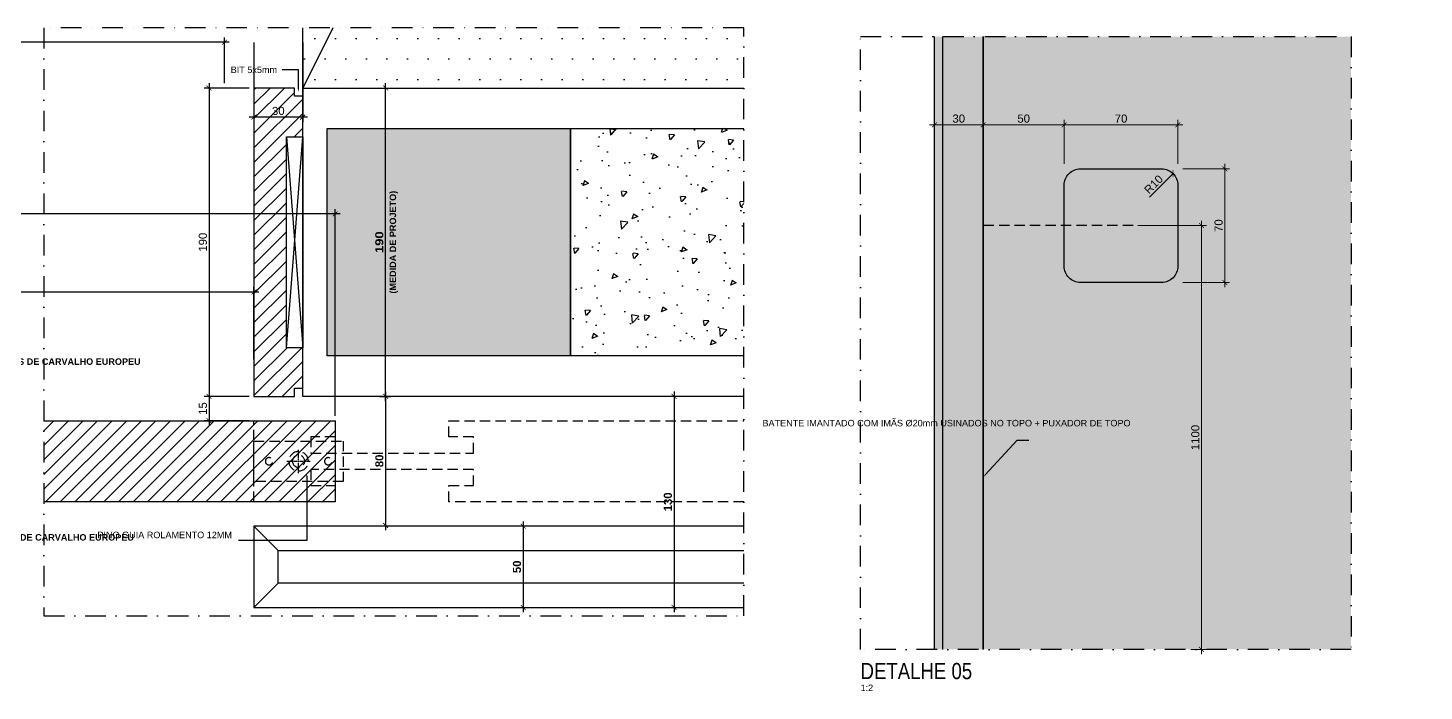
# Model space of a CAD drawing. Header units: millimetres. Extents: x -63251 to 507826, y 5339 to 217512.
# Drawn here: x 203949 to 204809, y 90972 to 91381 of the extents above; entities that cross this region are included whole.
import ezdxf
from ezdxf import colors
from ezdxf.entities.mleader import LeaderData, LeaderLine
from ezdxf.math import Vec2, Vec3

# ---------------------------------------------------------------- set-up
doc = ezdxf.new("R2010")
doc.units = ezdxf.units.MM
doc.header["$PDMODE"] = 3
for name, pattern in [('CENTER2', [1.125, 0.75, -0.125, 0.125, -0.125]), ('TRAÇO 1-1', [9.525, 6.35, -3.175]), ('TRAÇO E PONTO 1-1', [25.4, 12.7, -6.35, 0, -6.35])]:
    doc.linetypes.add(name, pattern=pattern)
for name, color, linetype in [('A-ANNO-DIMS', 7, 'Continuous'), ('AC-EQUIPAMENTO', 7, 'Continuous'), ('BASE_2o PAVIMENTO_R10$0$ARQ-ALVENARIA', 4, 'Continuous'), ('COTAS', 9, 'Continuous'), ('FERRAGEM', 3, 'Continuous'), ('HACHURA', 21, 'Continuous'), ('MARCENARIA', 4, 'Continuous'), ('MARCENARIA . M', 4, 'Continuous'), ('PAREDE', 94, 'Continuous'), ('PROJEÇÃO', 8, 'Continuous'), ('TEXTO', 105, 'Continuous'), ('TEXTO TRAÇO PONTO', 105, 'TRAÇO E PONTO 1-1')]:
    doc.layers.add(name, color=color, linetype=linetype)
doc.layers.add('ARQ-COTA', color=12, linetype='Continuous', lineweight=9)
doc.styles.add('1-1', font='arial.ttf', dxfattribs={"height": 0.2})
doc.styles.add('MEDIDA OFICIAL', font='ariblk.ttf')
doc.styles.add('PADRÃO', font='arial.ttf')
doc.styles.add('PADRÃO NEGRITO', font='arialbd.ttf')
doc.styles.add('TITULO', font='swissck.ttf')
doc.dimstyles.new('1-2', dxfattribs={"dimscale": 2, "dimtxt": 2.5, "dimasz": 1.5, "dimexe": 1.5, "dimexo": 1.5, "dimtad": 1, "dimtxsty": 'PADRÃO', "dimblk": 'ARCHTICK', "dimcen": 2.5, "dimdle": 1.5, "dimclrd": 9, "dimclre": 9, "dimclrt": 6, "dimadec": 0, "dimazin": 0, "dimtfac": 1, "dimtmove": 0, "dimatfit": 3, "dimfxl": 1.25, "dimlwd": -1, "dimlwe": -1, "dimarcsym": 0})
doc.dimstyles.new('1-2 AZUL', dxfattribs={"dimscale": 2, "dimtxt": 2.5, "dimasz": 1.5, "dimexe": 1.5, "dimexo": 1.5, "dimtad": 1, "dimtxsty": 'PADRÃO NEGRITO', "dimblk": 'ARCHTICK', "dimcen": 2.5, "dimdle": 1.5, "dimclrd": 9, "dimclre": 9, "dimclrt": 170, "dimadec": 0, "dimazin": 0, "dimtfac": 1, "dimtmove": 0, "dimatfit": 3, "dimfxl": 1.25, "dimlwd": -1, "dimlwe": -1, "dimarcsym": 0})
doc.dimstyles.new('1-2 VERDE', dxfattribs={"dimscale": 2, "dimtxt": 2.5, "dimasz": 1.5, "dimexe": 1.5, "dimexo": 1.5, "dimtad": 1, "dimtxsty": 'PADRÃO NEGRITO', "dimblk": 'ARCHTICK', "dimcen": 2.5, "dimdle": 1.5, "dimclrd": 9, "dimclre": 9, "dimclrt": 102, "dimadec": 0, "dimazin": 0, "dimtfac": 1, "dimtmove": 0, "dimatfit": 3, "dimfxl": 1.25, "dimlwd": -1, "dimlwe": -1, "dimarcsym": 0})
doc.dimstyles.new('Med. Ofic.1-2', dxfattribs={"dimscale": 2, "dimtxt": 2.5, "dimasz": 1.5, "dimexe": 1.5, "dimexo": 1.5, "dimtad": 1, "dimtxsty": 'MEDIDA OFICIAL', "dimblk": 'ARCHTICK', "dimcen": 2.5, "dimdle": 1.5, "dimclrd": 9, "dimclre": 9, "dimclrt": 10, "dimadec": 0, "dimazin": 0, "dimtfac": 1, "dimtmove": 0, "dimatfit": 3, "dimfxl": 1.25, "dimlwd": -1, "dimlwe": -1, "dimarcsym": 0})
pattern_1 = [(225, (1e-10, -456.0585), (4.49012806, -4.49012806), [])]

# ---------------------------------------------------------------- blocks, each defined once
blk = doc.blocks.new('_ArchTick')
at = {"color": 0, "linetype": 'ByBlock', "const_width": 0.15}
blk.add_lwpolyline([(-0.5, -0.5), (0.5, 0.5)], dxfattribs=at)
blk = doc.blocks.new('*D2279')
at = {"layer": 'ARQ-COTA', "color": 9, "transparency": 16777216}
for p, q in [((204660.37, 91321.22), (204584.37, 91321.22)), ((204587.37, 91297.1), (204587.37, 91324.22)), ((204657.37, 91297.1), (204657.37, 91324.22))]:
    blk.add_line(p, q, dxfattribs=at)
at = {"layer": 'Defpoints', "color": 0, "transparency": 16777216}
for p in [(204587.37, 91321.22), (204587.37, 91294.1), (204657.37, 91294.1)]:
    blk.add_point(p, dxfattribs=at)
at = {"layer": 'ARQ-COTA', "color": 9, "transparency": 16777216, "xscale": 3, "yscale": 3, "zscale": 3, "rotation": 180}
blk.add_blockref('_ArchTick', (204587.37, 91321.22), dxfattribs=at)
at = {"layer": 'ARQ-COTA', "color": 9, "transparency": 16777216, "xscale": 3, "yscale": 3, "zscale": 3}
blk.add_blockref('_ArchTick', (204657.37, 91321.22), dxfattribs=at)
at = {"layer": 'ARQ-COTA', "color": 6, "transparency": 16777216, "insert": (204622.37, 91325.03), "char_height": 5, "attachment_point": 5, "style": 'PADRÃO'}
blk.add_mtext('70', dxfattribs=at)
blk = doc.blocks.new('*D2280')
at = {"layer": 'ARQ-COTA', "color": 9, "transparency": 16777216}
for p, q in [((204686.27, 91297.1), (204686.27, 91221.1)), ((204660.37, 91294.1), (204689.27, 91294.1)), ((204660.37, 91224.1), (204689.27, 91224.1))]:
    blk.add_line(p, q, dxfattribs=at)
at = {"layer": 'Defpoints', "color": 0, "transparency": 16777216}
for p in [(204657.37, 91294.1), (204657.37, 91224.1), (204686.27, 91224.1)]:
    blk.add_point(p, dxfattribs=at)
at = {"layer": 'ARQ-COTA', "color": 9, "transparency": 16777216, "xscale": 3, "yscale": 3, "zscale": 3}
for p, rotation in [((204686.27, 91294.1), 90), ((204686.27, 91224.1), 270)]:
    blk.add_blockref('_ArchTick', p, dxfattribs=dict(at, rotation=rotation))
at = {"layer": 'ARQ-COTA', "color": 6, "transparency": 16777216, "insert": (204682.47, 91259.1), "char_height": 5, "attachment_point": 5, "rotation": 90, "style": 'PADRÃO'}
blk.add_mtext('70', dxfattribs=at)
blk = doc.blocks.new('*D2281')
at = {"layer": 'ARQ-COTA', "color": 9, "transparency": 16777216}
for p, q in [((204590.37, 91321.22), (204534.37, 91321.22)), ((204537.37, 91295.12), (204537.37, 91324.22)), ((204587.37, 91297.1), (204587.37, 91324.22))]:
    blk.add_line(p, q, dxfattribs=at)
at = {"layer": 'Defpoints', "color": 0, "transparency": 16777216}
for p in [(204537.37, 91321.22), (204537.37, 91292.12), (204587.37, 91294.1)]:
    blk.add_point(p, dxfattribs=at)
at = {"layer": 'ARQ-COTA', "color": 9, "transparency": 16777216, "xscale": 3, "yscale": 3, "zscale": 3, "rotation": 180}
blk.add_blockref('_ArchTick', (204537.37, 91321.22), dxfattribs=at)
at = {"layer": 'ARQ-COTA', "color": 9, "transparency": 16777216, "xscale": 3, "yscale": 3, "zscale": 3}
blk.add_blockref('_ArchTick', (204587.37, 91321.22), dxfattribs=at)
at = {"layer": 'ARQ-COTA', "color": 6, "transparency": 16777216, "insert": (204562.37, 91325.03), "char_height": 5, "attachment_point": 5, "style": 'PADRÃO'}
blk.add_mtext('50', dxfattribs=at)
blk = doc.blocks.new('*D2282')
at = {"layer": 'ARQ-COTA', "color": 9, "transparency": 16777216}
for p, q in [((204540.37, 91321.22), (204504.37, 91321.22)), ((204507.37, 91300.8), (204507.37, 91324.22)), ((204537.37, 91295.12), (204537.37, 91324.22))]:
    blk.add_line(p, q, dxfattribs=at)
at = {"layer": 'Defpoints', "color": 0, "transparency": 16777216}
for p in [(204507.37, 91321.22), (204507.37, 91297.8), (204537.37, 91292.12)]:
    blk.add_point(p, dxfattribs=at)
at = {"layer": 'ARQ-COTA', "color": 9, "transparency": 16777216, "xscale": 3, "yscale": 3, "zscale": 3, "rotation": 180}
blk.add_blockref('_ArchTick', (204507.37, 91321.22), dxfattribs=at)
at = {"layer": 'ARQ-COTA', "color": 9, "transparency": 16777216, "xscale": 3, "yscale": 3, "zscale": 3}
blk.add_blockref('_ArchTick', (204537.37, 91321.22), dxfattribs=at)
at = {"layer": 'ARQ-COTA', "color": 6, "transparency": 16777216, "insert": (204522.37, 91325.03), "char_height": 5, "attachment_point": 5, "style": 'PADRÃO'}
blk.add_mtext('30', dxfattribs=at)
blk = doc.blocks.new('*D2283')
at = {"layer": 'ARQ-COTA', "color": 9, "transparency": 16777216}
for p, q in [((204671.92, 91262.1), (204671.92, 90995.02)), ((204632.76, 91259.1), (204674.92, 91259.1)), ((204665.3, 90998.02), (204674.92, 90998.02))]:
    blk.add_line(p, q, dxfattribs=at)
at = {"layer": 'Defpoints', "color": 0, "transparency": 16777216}
for p in [(204629.76, 91259.1), (204662.3, 90998.02), (204671.92, 90998.02)]:
    blk.add_point(p, dxfattribs=at)
at = {"layer": 'ARQ-COTA', "color": 9, "transparency": 16777216, "xscale": 3, "yscale": 3, "zscale": 3}
for p, rotation in [((204671.92, 91259.1), 90), ((204671.92, 90998.02), 270)]:
    blk.add_blockref('_ArchTick', p, dxfattribs=dict(at, rotation=rotation))
at = {"layer": 'ARQ-COTA', "color": 6, "transparency": 16777216, "insert": (204668.12, 91128.56), "char_height": 5, "attachment_point": 5, "rotation": 90, "style": 'PADRÃO'}
blk.add_mtext('1100', dxfattribs=at)
blk = doc.blocks.new('*D2297')
at = {"layer": 'ARQ-COTA', "color": 9, "transparency": 16777216}
blk.add_line((204639.99, 91276.72), (204654.44, 91291.17), dxfattribs=at)
at = {"layer": 'Defpoints', "color": 0, "transparency": 16777216}
for p in [(204654.44, 91291.17), (204647.37, 91284.1)]:
    blk.add_point(p, dxfattribs=at)
at = {"layer": 'ARQ-COTA', "color": 9, "transparency": 16777216, "xscale": 3, "yscale": 3, "zscale": 3, "rotation": 44.99999999899777}
blk.add_blockref('_ArchTick', (204654.44, 91291.17), dxfattribs=at)
at = {"layer": 'ARQ-COTA', "color": 6, "transparency": 16777216, "insert": (204642.41, 91284.51), "char_height": 5, "attachment_point": 5, "rotation": 45, "style": 'PADRÃO'}
blk.add_mtext('R10', dxfattribs=at)
blk = doc.blocks.new('PINO GUIA PISO')
at = {"layer": 'FERRAGEM', "color": 102, "linetype": 'TRAÇO 1-1', "ltscale": 0.1}
blk.add_lwpolyline([(12156.621, 2059.205), (12162.121, 2059.205), (12162.121, 2061.705), (12156.621, 2061.705)], close=True, dxfattribs=at)
for centre, radius in [((12159.371, 2060.455), 0.6), ((12157.546, 2060.455), 0.225), ((12159.371, 2060.455), 0.375), ((12161.196, 2060.455), 0.225)]:
    blk.add_circle(centre, radius, dxfattribs=at)
blk = doc.blocks.new('*U2307')
at = {"layer": 'PAREDE', "color": 0, "linetype": 'CENTER2', "transparency": 16777216}
for p, q in [((-7.25, 0), (-0.75, 0)), ((0, 0.75), (0, 7.25)), ((0.75, 0), (7.25, 0)), ((0, -7.25), (0, -0.75))]:
    blk.add_line(p, q, dxfattribs=at)
at = {"layer": 'PAREDE', "color": 0, "linetype": 'Continuous', "transparency": 16777216}
for p, q in [((-0.38, 0), (0.38, 0)), ((0, -0.38), (0, 0.38))]:
    blk.add_line(p, q, dxfattribs=at)
blk = doc.blocks.new('*D2308')
at = {"layer": 'COTAS', "color": 9, "transparency": 16777216}
for p, q in [((203630.36, 91346.9), (203630.36, 91375.1)), ((204069.99, 91346.9), (204069.99, 91375.1))]:
    blk.add_line(p, q, dxfattribs=at)
at = {"layer": 'COTAS', "color": 9, "linetype": 'Continuous', "transparency": 16777216}
blk.add_line((204072.99, 91372.1), (203627.36, 91372.1), dxfattribs=at)
at = {"layer": 'Defpoints', "color": 0, "transparency": 16777216}
for p in [(203630.36, 91372.1), (203630.36, 91343.9), (204069.99, 91343.9)]:
    blk.add_point(p, dxfattribs=at)
at = {"layer": 'COTAS', "color": 9, "transparency": 16777216, "xscale": 3, "yscale": 3, "zscale": 3, "rotation": 180}
blk.add_blockref('_ArchTick', (203630.36, 91372.1), dxfattribs=at)
at = {"layer": 'COTAS', "color": 9, "transparency": 16777216, "xscale": 3, "yscale": 3, "zscale": 3}
blk.add_blockref('_ArchTick', (204069.99, 91372.1), dxfattribs=at)
at = {"layer": 'COTAS', "color": 10, "transparency": 16777216, "insert": (203850.17, 91375.93), "char_height": 5, "attachment_point": 5, "style": 'MEDIDA OFICIAL'}
blk.add_mtext('930', dxfattribs=at)
blk = doc.blocks.new('*D2309')
at = {"layer": 'COTAS', "color": 9, "linetype": 'Continuous', "transparency": 16777216}
blk.add_line((204169.25, 91150.9), (204169.25, 91346.9), dxfattribs=at)
at = {"layer": 'COTAS', "color": 9, "transparency": 16777216}
for p, q in [((204165.62, 91343.9), (204172.25, 91343.9)), ((204165.62, 91153.9), (204172.25, 91153.9))]:
    blk.add_line(p, q, dxfattribs=at)
at = {"layer": 'Defpoints', "color": 0, "transparency": 16777216}
for p in [(204162.62, 91343.9), (204169.25, 91343.9), (204162.62, 91153.9)]:
    blk.add_point(p, dxfattribs=at)
at = {"layer": 'COTAS', "color": 9, "transparency": 16777216, "xscale": 3, "yscale": 3, "zscale": 3}
for p, rotation in [((204169.25, 91343.9), 90), ((204169.25, 91153.9), 270)]:
    blk.add_blockref('_ArchTick', p, dxfattribs=dict(at, rotation=rotation))
at = {"layer": 'COTAS', "color": 10, "transparency": 16777216, "insert": (204165.42, 91248.9), "char_height": 5, "attachment_point": 5, "rotation": 90, "style": 'MEDIDA OFICIAL'}
blk.add_mtext('190', dxfattribs=at)
blk = doc.blocks.new('*D2312')
at = {"layer": 'COTAS', "color": 9, "transparency": 16777216}
blk.add_line((204169.25, 91156.9), (204169.25, 91071.4), dxfattribs=at)
at = {"layer": 'Defpoints', "color": 0, "transparency": 16777216}
for p in [(204169.25, 91153.9), (204169.25, 91074.4), (204169.25, 91074.4)]:
    blk.add_point(p, dxfattribs=at)
at = {"layer": 'COTAS', "color": 9, "transparency": 16777216, "xscale": 3, "yscale": 3, "zscale": 3}
for p, rotation in [((204169.25, 91153.9), 90), ((204169.25, 91074.4), 270)]:
    blk.add_blockref('_ArchTick', p, dxfattribs=dict(at, rotation=rotation))
at = {"layer": 'COTAS', "color": 170, "transparency": 16777216, "insert": (204165.45, 91114.15), "char_height": 5, "attachment_point": 5, "rotation": 90, "style": 'PADRÃO NEGRITO'}
blk.add_mtext('80', dxfattribs=at)
blk = doc.blocks.new('*D2313')
at = {"layer": 'COTAS', "color": 9, "transparency": 16777216}
blk.add_line((204254.03, 91076.9), (204254.03, 91020.9), dxfattribs=at)
at = {"layer": 'Defpoints', "color": 0, "transparency": 16777216}
for p in [(204254.03, 91073.9), (204254.03, 91023.9), (204254.03, 91023.9)]:
    blk.add_point(p, dxfattribs=at)
at = {"layer": 'COTAS', "color": 9, "transparency": 16777216, "xscale": 3, "yscale": 3, "zscale": 3}
for p, rotation in [((204254.03, 91073.9), 90), ((204254.03, 91023.9), 270)]:
    blk.add_blockref('_ArchTick', p, dxfattribs=dict(at, rotation=rotation))
at = {"layer": 'COTAS', "color": 170, "transparency": 16777216, "insert": (204250.23, 91048.9), "char_height": 5, "attachment_point": 5, "rotation": 90, "style": 'PADRÃO NEGRITO'}
blk.add_mtext('50', dxfattribs=at)
blk = doc.blocks.new('*D2314')
at = {"layer": 'COTAS', "color": 9, "transparency": 16777216}
blk.add_line((204347, 91156.9), (204347, 91020.9), dxfattribs=at)
at = {"layer": 'Defpoints', "color": 0, "transparency": 16777216}
for p in [(204347, 91153.9), (204347, 91023.9), (204347, 91023.9)]:
    blk.add_point(p, dxfattribs=at)
at = {"layer": 'COTAS', "color": 9, "transparency": 16777216, "xscale": 3, "yscale": 3, "zscale": 3}
for p, rotation in [((204347, 91153.9), 90), ((204347, 91023.9), 270)]:
    blk.add_blockref('_ArchTick', p, dxfattribs=dict(at, rotation=rotation))
at = {"layer": 'COTAS', "color": 170, "transparency": 16777216, "insert": (204343.2, 91088.9), "char_height": 5, "attachment_point": 5, "rotation": 90, "style": 'PADRÃO NEGRITO'}
blk.add_mtext('130', dxfattribs=at)
blk = doc.blocks.new('*D2323')
at = {"layer": 'A-ANNO-DIMS', "color": 9, "transparency": 16777216}
for p, q in [((204088.18, 91371.9), (204088.18, 91322.94)), ((204118.18, 91371.9), (204118.18, 91322.94)), ((204121.18, 91325.94), (204085.18, 91325.94))]:
    blk.add_line(p, q, dxfattribs=at)
at = {"layer": 'Defpoints', "color": 0, "transparency": 16777216}
for p in [(204088.18, 91374.9), (204118.18, 91374.9), (204088.18, 91325.94)]:
    blk.add_point(p, dxfattribs=at)
at = {"layer": 'A-ANNO-DIMS', "color": 9, "transparency": 16777216, "xscale": 3, "yscale": 3, "zscale": 3, "rotation": 180}
blk.add_blockref('_ArchTick', (204088.18, 91325.94), dxfattribs=at)
at = {"layer": 'A-ANNO-DIMS', "color": 9, "transparency": 16777216, "xscale": 3, "yscale": 3, "zscale": 3}
blk.add_blockref('_ArchTick', (204118.18, 91325.94), dxfattribs=at)
at = {"layer": 'A-ANNO-DIMS', "color": 6, "transparency": 16777216, "insert": (204103.18, 91329.74), "char_height": 5, "attachment_point": 5, "style": 'PADRÃO'}
blk.add_mtext('30', dxfattribs=at)
blk = doc.blocks.new('*D2324')
at = {"layer": 'A-ANNO-DIMS', "color": 9, "transparency": 16777216}
for p, q in [((204060.51, 91346.9), (204060.51, 91150.9)), ((204085.18, 91343.9), (204057.51, 91343.9)), ((204085.18, 91153.9), (204057.51, 91153.9))]:
    blk.add_line(p, q, dxfattribs=at)
at = {"layer": 'Defpoints', "color": 0, "transparency": 16777216}
for p in [(204088.18, 91343.9), (204060.51, 91153.9), (204088.18, 91153.9)]:
    blk.add_point(p, dxfattribs=at)
at = {"layer": 'A-ANNO-DIMS', "color": 9, "transparency": 16777216, "xscale": 3, "yscale": 3, "zscale": 3}
for p, rotation in [((204060.51, 91343.9), 90), ((204060.51, 91153.9), 270)]:
    blk.add_blockref('_ArchTick', p, dxfattribs=dict(at, rotation=rotation))
at = {"layer": 'A-ANNO-DIMS', "color": 6, "transparency": 16777216, "insert": (204056.7, 91248.9), "char_height": 5, "attachment_point": 5, "rotation": 90, "style": 'PADRÃO'}
blk.add_mtext('190', dxfattribs=at)
blk = doc.blocks.new('*D2325')
at = {"layer": 'A-ANNO-DIMS', "color": 9, "transparency": 16777216}
for p, q in [((204085.18, 91153.9), (204057.51, 91153.9)), ((204060.51, 91156.9), (204060.51, 91135.9)), ((204085.18, 91138.9), (204057.51, 91138.9))]:
    blk.add_line(p, q, dxfattribs=at)
at = {"layer": 'Defpoints', "color": 0, "transparency": 16777216}
for p in [(204088.18, 91153.9), (204060.51, 91138.9), (204088.18, 91138.9)]:
    blk.add_point(p, dxfattribs=at)
at = {"layer": 'A-ANNO-DIMS', "color": 9, "transparency": 16777216, "xscale": 3, "yscale": 3, "zscale": 3}
for p, rotation in [((204060.51, 91153.9), 90), ((204060.51, 91138.9), 270)]:
    blk.add_blockref('_ArchTick', p, dxfattribs=dict(at, rotation=rotation))
at = {"layer": 'A-ANNO-DIMS', "color": 6, "transparency": 16777216, "insert": (204056.7, 91146.4), "char_height": 5, "attachment_point": 5, "rotation": 90, "style": 'PADRÃO'}
blk.add_mtext('15', dxfattribs=at)
blk = doc.blocks.new('*D2327')
at = {"layer": 'COTAS', "color": 9, "transparency": 16777216}
for p, q in [((203657.36, 91218.22), (204091.18, 91218.22)), ((203660.36, 91200.28), (203660.36, 91221.22)), ((204088.18, 91176.91), (204088.18, 91221.22))]:
    blk.add_line(p, q, dxfattribs=at)
at = {"layer": 'Defpoints', "color": 0, "transparency": 16777216}
for p in [(204088.18, 91218.22), (203660.36, 91197.28), (204088.18, 91173.91)]:
    blk.add_point(p, dxfattribs=at)
at = {"layer": 'COTAS', "color": 9, "transparency": 16777216, "xscale": 3, "yscale": 3, "zscale": 3, "rotation": 180}
blk.add_blockref('_ArchTick', (203660.36, 91218.22), dxfattribs=at)
at = {"layer": 'COTAS', "color": 9, "transparency": 16777216, "xscale": 3, "yscale": 3, "zscale": 3}
blk.add_blockref('_ArchTick', (204088.18, 91218.22), dxfattribs=at)
at = {"layer": 'COTAS', "color": 102, "transparency": 16777216, "insert": (203874.27, 91222.03), "char_height": 5, "attachment_point": 5, "style": 'PADRÃO NEGRITO'}
blk.add_mtext('840', dxfattribs=at)
blk = doc.blocks.new('*D2328')
at = {"layer": 'COTAS', "color": 9, "transparency": 16777216}
for p, q in [((203650.36, 91141.9), (203650.36, 91269.32)), ((204138.18, 91141.9), (204138.18, 91269.32)), ((204141.18, 91266.32), (203647.36, 91266.32))]:
    blk.add_line(p, q, dxfattribs=at)
at = {"layer": 'Defpoints', "color": 0, "transparency": 16777216}
for p in [(203650.36, 91266.32), (203650.36, 91138.9), (204138.18, 91138.9)]:
    blk.add_point(p, dxfattribs=at)
at = {"layer": 'COTAS', "color": 9, "transparency": 16777216, "xscale": 3, "yscale": 3, "zscale": 3, "rotation": 180}
blk.add_blockref('_ArchTick', (203650.36, 91266.32), dxfattribs=at)
at = {"layer": 'COTAS', "color": 9, "transparency": 16777216, "xscale": 3, "yscale": 3, "zscale": 3}
blk.add_blockref('_ArchTick', (204138.18, 91266.32), dxfattribs=at)
at = {"layer": 'COTAS', "color": 170, "transparency": 16777216, "insert": (203894.27, 91270.12), "char_height": 5, "attachment_point": 5, "style": 'PADRÃO NEGRITO'}
blk.add_mtext('900', dxfattribs=at)

msp = doc.modelspace()

# ---------------------------------------------------------------- hatches: boundary and pattern name
at = {"layer": 'AC-EQUIPAMENTO'}
h = msp.add_hatch(dxfattribs=at)
h.set_pattern_fill('ANSI31', color=8, scale=2, angle=180)
h.set_pattern_definition(pattern_1)
h.paths.add_polyline_path([(204088.184, 91153.9), (204113.184, 91153.9), (204113.184, 91158.9), (204118.184, 91158.9), (204118.184, 91183.9), (204108.184, 91183.9), (204108.184, 91313.9), (204118.184, 91313.9), (204118.184, 91338.9), (204113.184, 91338.9), (204113.184, 91343.9), (204088.184, 91343.9)])
h = msp.add_hatch(color=8, dxfattribs=at)
h.dxf.hatch_style = 1
h.paths.add_polyline_path([(204133.184, 91178.9), (204133.184, 91318.9), (204283.184, 91318.9), (204283.184, 91178.9)])
h = msp.add_hatch(dxfattribs=at)
h.set_pattern_fill('AR-CONC', color=21, scale=0.2, angle=180)
h.set_pattern_definition([(230, (1541.513, -755.88), (-36.436934, 3.187817), [3.81, -41.91]), (175, (1541.513, -755.88), (7.048684, -38.211369), [3.048, -33.528117]), (280.451445, (1538.477, -755.615), (-29.3882494, -35.0235504), [3.238002, -35.618049]), (226.1842, (1541.513, -766.04), (-54.215808, 8.408466), [5.715, -62.865]), (276.635558, (1536.995, -765.34), (-47.480827, -49.485225), [4.857005, -53.427122]), (171.18415, (1541.513, -766.04), (-47.480827, -49.485225), [4.571993, -50.291946]), (201, (1536.433, -763.5), (-30.3228783, 20.4530396), [3.81, -41.91]), (146, (1536.433, -763.5), (-12.3604057, -36.837593), [3.048, -33.528]), (251.451445, (1533.906, -761.797), (-42.683284, -16.384554), [3.238002, -35.6179875]), (217.5, (1541.513, -755.881), (-0.61772065, -16.9110078), [0, -33.1216, 0, -34.036, 0, -33.655]), (187.5, (1541.513, -755.881), (-13.3639325, -20.036115), [0, -19.4056, 0, -32.3596, 0, -12.827]), (147.5, (1552.841, -755.881), (-27.118119, 1.1457488), [0, -12.7, 0, -39.624, 0, -52.578]), (137.5, (1557.921, -755.88), (-29.6258363, -5.0852982), [0, -16.51, 0, -26.3144, 0, -37.338])])
h.paths.add_polyline_path([(204389.874, 91178.9), (204389.874, 91318.9), (204283.184, 91318.9), (204283.184, 91178.9)])
h = msp.add_hatch(dxfattribs=at)
h.set_pattern_fill('ANSI31', color=8, scale=2, angle=180)
h.set_pattern_definition(pattern_1)
h.paths.add_polyline_path([(204138.183, 91138.9), (203958.697, 91138.9), (203958.697, 91088.9), (204138.183, 91088.9)])
at = {"layer": 'HACHURA', "true_color": 0xba9673}
h = msp.add_hatch(color=33, dxfattribs=at)
h.dxf.hatch_style = 1
h.paths.add_polyline_path([(204537.369, 90998.024), (204507.369, 90998.024), (204507.369, 91375.579), (204537.369, 91375.579)])
h = msp.add_hatch(color=33, dxfattribs=at)
h.dxf.hatch_style = 1
h.paths.add_polyline_path([(204764.106, 90998.024), (204537.369, 90998.024), (204537.369, 91375.579), (204764.106, 91375.579)])
at = {"layer": 'PROJEÇÃO', "linetype": 'TRAÇO 1-1'}
h = msp.add_hatch(dxfattribs=at)
h.set_pattern_fill('DOTS', color=8, scale=8)
h.set_pattern_definition([(0, (-11856.892, 3299.967), (6.35, 12.7), [0, -12.7])])
h.paths.add_polyline_path([(204389.874, 91343.9), (204389.874, 91380.921), (204118.184, 91380.921), (204118.184, 91343.9)])

# ---------------------------------------------------------------- linework, layer by layer
at = {"layer": 'BASE_2o PAVIMENTO_R10$0$ARQ-ALVENARIA'}
msp.add_lwpolyline([(204133.184, 91178.9), (204133.184, 91318.9), (204283.184, 91318.9), (204283.184, 91178.9)], close=True, dxfattribs=at)
at = {"layer": 'MARCENARIA', "color": 8}
for points in [[(204118.184, 91343.9), (204118.184, 91380.921)], [(204136.853, 91380.921), (204118.184, 91343.9)], [(204389.874, 91178.9), (204283.184, 91178.9), (204283.184, 91318.9), (204389.874, 91318.9)], [(204389.874, 91073.9), (204088.184, 91073.9), (204103.184, 91058.9), (204389.874, 91058.9)], [(204389.874, 91038.9), (204103.184, 91038.9), (204088.184, 91023.9), (204389.874, 91023.9)]]:
    msp.add_lwpolyline(points, dxfattribs=at)
at = {"layer": 'MARCENARIA'}
for points in [[(204512.369, 91375.579), (204512.369, 90998.024)], [(204537.369, 90998.024), (204537.369, 91375.579)]]:
    msp.add_lwpolyline(points, dxfattribs=at)
at = {"layer": 'MARCENARIA', "color": 8}
msp.add_lwpolyline([(204088.184, 91023.9), (204103.184, 91038.9), (204103.184, 91058.9), (204088.184, 91073.9)], close=True, dxfattribs=at)
at = {"layer": 'MARCENARIA . M'}
for p, q in [((204108.184, 91183.9), (204118.184, 91313.9)), ((204108.184, 91313.9), (204118.184, 91183.9))]:
    msp.add_line(p, q, dxfattribs=at)
for points in [[(204537.369, 91375.579), (204537.369, 90998.024)], [(204118.184, 91158.9), (204118.184, 91338.9), (204113.184, 91338.9), (204113.184, 91343.9), (204088.184, 91343.9), (204088.184, 91153.9), (204113.184, 91153.9), (204113.184, 91158.9), (204118.184, 91158.9)], [(203958.697, 91138.9), (204138.183, 91138.9), (204138.183, 91088.9), (203958.697, 91088.9)]]:
    msp.add_lwpolyline(points, dxfattribs=at)
msp.add_lwpolyline([(204118.184, 91313.9), (204118.184, 91183.9), (204108.184, 91183.9), (204108.184, 91313.9)], close=True, dxfattribs=at)
msp.add_lwpolyline([(204647.369, 91224.097), (204597.369, 91224.097, -0.4142136), (204587.369, 91234.097), (204587.369, 91284.097, -0.4142136), (204597.369, 91294.097), (204647.369, 91294.097, -0.4142136), (204657.369, 91284.097), (204657.369, 91234.097, -0.4142136)], format="xyb", close=True, dxfattribs=at)
at = {"layer": 'PAREDE'}
msp.add_line((204507.369, 90998.024), (204507.369, 91375.579), dxfattribs=at)
at = {"layer": 'PAREDE', "color": 10, "linetype": 'TRAÇO 1-1'}
msp.add_line((204629.759, 91259.097), (204537.369, 91259.097), dxfattribs=at)
at = {"layer": 'PAREDE'}
msp.add_lwpolyline([(204389.874, 91153.9), (204118.184, 91153.9), (204118.184, 91343.9), (204389.874, 91343.9)], dxfattribs=at)
at = {"layer": 'PROJEÇÃO', "color": 21, "linetype": 'TRAÇO 1-1'}
for points in [[(204389.874, 91088.9), (204208.321, 91088.9), (204208.321, 91098.9), (204223.321, 91098.9), (204223.321, 91108.9), (204123.183, 91108.9), (204123.183, 91098.9), (204138.183, 91098.9), (204138.183, 91088.9), (204088.183, 91088.9), (204088.184, 91138.9), (204138.321, 91138.9)], [(204138.183, 91138.9), (204138.183, 91128.9), (204123.183, 91128.9), (204123.183, 91118.9), (204223.321, 91118.9), (204223.321, 91128.9), (204208.321, 91128.9), (204208.321, 91138.9), (204389.874, 91138.9)]]:
    msp.add_lwpolyline(points, dxfattribs=at)
at = {"layer": 'TEXTO TRAÇO PONTO'}
for points in [[(204389.874, 91018.625), (204389.874, 91380.921), (203958.697, 91380.921), (203958.697, 91018.625)], [(204461.878, 90998.024), (204461.878, 91375.579), (204764.106, 91375.579), (204764.106, 90998.024)]]:
    msp.add_lwpolyline(points, close=True, dxfattribs=at)

# ---------------------------------------------------------------- block references
at = {"ltscale": 0.3, "xscale": -10, "yscale": 10, "zscale": 10, "rotation": 180}
msp.add_blockref('PINO GUIA PISO', (82521.969, 111718.454), dxfattribs=at)
at = {"layer": 'PAREDE', "linetype": 'CENTER2', "extrusion": (0, 0, -1), "rotation": 90.00000000000001}
msp.add_blockref('*U2307', (-204115.684, 91113.9), dxfattribs=at)

# ---------------------------------------------------------------- texts
at = {"layer": 'COTAS', "color": 10, "insert": (204171.753, 91248.9), "char_height": 4, "width": 135, "attachment_point": 2, "rotation": 90, "style": 'PADRÃO NEGRITO'}
msp.add_mtext('(MEDIDA DE PROJETO)', dxfattribs=at)
at = {"layer": 'TEXTO', "color": 1, "insert": (204461.878, 90979.524), "char_height": 10, "width": 220.061, "attachment_point": 7, "style": 'TITULO'}
msp.add_mtext('DETALHE 05', dxfattribs=at)
at = {"layer": 'TEXTO', "insert": (204461.878, 90976.324), "char_height": 4, "width": 48, "attachment_point": 1, "style": 'PADRÃO'}
msp.add_mtext('1:2', dxfattribs=at)

# ---------------------------------------------------------------- dimensions: what is measured, and where the dimension line sits
at = {"layer": 'A-ANNO-DIMS'}
for base, p1, p2, angle, picture, middle in [((204088.184, 91325.938), (204118.184, 91374.9), (204088.184, 91374.9), 180, '*D2323', (204103.184, 91329.742)), ((204060.505, 91153.9), (204088.184, 91343.9), (204088.184, 91153.9), 270, '*D2324', (204056.703, 91248.9)), ((204060.505, 91138.9), (204088.184, 91153.9), (204088.184, 91138.9), 270, '*D2325', (204056.703, 91146.4))]:
    dim = msp.add_linear_dim(base=base, p1=p1, p2=p2, angle=angle, dimstyle='1-2', dxfattribs=at)
    dim.commit()
    dim.dimension.update_dxf_attribs({"geometry": picture, "text_midpoint": middle})
at = {"layer": 'ARQ-COTA'}
for base, p1, p2, angle, picture, middle in [((204507.369, 91321.223), (204537.369, 91292.123), (204507.369, 91297.801), 180, '*D2282', (204522.369, 91325.028)), ((204537.369, 91321.223), (204587.369, 91294.097), (204537.369, 91292.123), 180, '*D2281', (204562.369, 91325.026)), ((204587.369, 91321.223), (204657.369, 91294.097), (204587.369, 91294.097), 180, '*D2279', (204622.369, 91325.026)), ((204686.274, 91224.097), (204657.369, 91294.097), (204657.369, 91224.097), 90, '*D2280', (204682.471, 91259.097))]:
    dim = msp.add_linear_dim(base=base, p1=p1, p2=p2, angle=angle, dimstyle='1-2', dxfattribs=at)
    dim.commit()
    dim.dimension.update_dxf_attribs({"geometry": picture, "text_midpoint": middle})
dim = msp.add_radius_dim(center=(204647.369, 91284.097), mpoint=(204654.44, 91291.168), dimstyle='1-2', dxfattribs=at)
dim.commit()
dim.dimension.update_dxf_attribs({"geometry": '*D2297', "text_midpoint": (204645.096, 91281.823), "dimtype": 164})
dim = msp.add_linear_dim(base=(204671.922, 90998.024), p1=(204629.759, 91259.097), p2=(204662.298, 90998.024), angle=90, text='1100', dimstyle='1-2', dxfattribs=at)
dim.commit()
dim.dimension.update_dxf_attribs({"geometry": '*D2283', "text_midpoint": (204668.119, 91128.56)})
at = {"layer": 'COTAS'}
for base, p1, p2, text, dimstyle, picture, middle in [((203630.356, 91372.097), (204069.993, 91343.9), (203630.356, 91343.9), '930', 'Med. Ofic.1-2', '*D2308', (203850.174, 91375.932)), ((203650.356, 91266.319), (204138.183, 91138.9), (203650.356, 91138.9), '900', '1-2 AZUL', '*D2328', (203894.27, 91270.124))]:
    dim = msp.add_linear_dim(base=base, p1=p1, p2=p2, angle=180, text=text, dimstyle=dimstyle, dxfattribs=at)
    dim.commit()
    dim.dimension.update_dxf_attribs({"geometry": picture, "text_midpoint": middle})
dim = msp.add_linear_dim(base=(204169.253, 91343.9), p1=(204162.621, 91153.9), p2=(204162.621, 91343.9), angle=270, dimstyle='Med. Ofic.1-2', dxfattribs=at)
dim.commit()
dim.dimension.update_dxf_attribs({"geometry": '*D2309', "text_midpoint": (204165.418, 91248.9)})
dim = msp.add_linear_dim(base=(204088.184, 91218.222), p1=(203660.356, 91197.279), p2=(204088.184, 91173.909), text='840', dimstyle='1-2 VERDE', dxfattribs=at)
dim.commit()
dim.dimension.update_dxf_attribs({"geometry": '*D2327', "text_midpoint": (203874.27, 91222.026)})
for base, p1, p2, picture, middle in [((204169.253215386, 91074.400130684), (204169.253215386, 91153.900130684), (204169.253215386, 91074.400130684), '*D2312', (204165.448645127, 91114.150130684)), ((204346.998, 91023.9), (204346.998, 91153.9), (204346.998, 91023.9), '*D2314', (204343.195, 91088.9)), ((204254.029, 91023.9), (204254.029, 91073.9), (204254.029, 91023.9), '*D2313', (204250.226, 91048.9))]:
    dim = msp.add_linear_dim(base=base, p1=p1, p2=p2, angle=90, dimstyle='1-2 AZUL', override={"dimdec": 0}, dxfattribs=at)
    dim.commit()
    dim.dimension.update_dxf_attribs({"geometry": picture, "text_midpoint": middle})

# ---------------------------------------------------------------- leaders
at = {"layer": 'COTAS', "ltscale": 0.4}
ml = msp.add_multileader_mtext('Standard', dxfattribs=at)
ml.set_content('BIT 5x5mm', color=105, style='1-1')
ml.set_leader_properties(color=256, linetype='ByLayer', lineweight=-1)
ml.build(insert=Vec2(0, 0))
ml.multileader.update_dxf_attribs({"text_left_attachment_type": 2, "text_right_attachment_type": 2, "dogleg_length": 0.36, "arrow_head_size": 2, "scale": 20})
ctx = ml.context
ctx.base_point, ctx.scale, ctx.arrow_head_size, ctx.landing_gap_size, ctx.plane_origin = Vec3(203642.899, 91371.326), 20, 2, 4, Vec3(203573.924, 91348.114)
ctx.left_attachment, ctx.right_attachment = 2, 2
notes = []
notes.append((ctx, [(0, (1, 1, 0), (203632.841, 91371.326), (1, 0), 10.059, [(0, [(203632.856, 91357.618)], 0, [])])]))
ctx.mtext.insert, ctx.mtext.width, ctx.mtext.flow_direction = Vec3(203646.899, 91373.36), 80.51012, 5
ml = msp.add_multileader_mtext('Standard', dxfattribs=at)
ml.set_content('BIT 5x5mm', color=105, style='1-1')
ml.set_leader_properties(color=256, linetype='ByLayer', lineweight=-1)
ml.build(insert=Vec2(0, 0))
ml.multileader.update_dxf_attribs({"text_left_attachment_type": 2, "text_right_attachment_type": 2, "dogleg_length": 0.36, "arrow_head_size": 2, "scale": 20})
ctx = ml.context
ctx.base_point, ctx.scale, ctx.arrow_head_size, ctx.landing_gap_size, ctx.plane_origin = Vec3(204069.845, 91355.107), 20, 2, 4, Vec3(204236.864, 91341.231)
ctx.left_attachment, ctx.right_attachment = 2, 2
notes.append((ctx, [(0, (1, 1, 0), (204115.699, 91355.107), (-1, 0), 10.059, [(0, [(204115.684, 91341.4)], 0, [])])]))
ctx.mtext.insert, ctx.mtext.width, ctx.mtext.flow_direction = Vec3(204073.845, 91357.141), 80.51012, 5
ml = msp.add_multileader_mtext('Standard', dxfattribs=at)
ml.set_content('ACABAMENTO EM {\\fArial|b1|i0|c0|p34;LÂMINAS NATURAIS DE CARVALHO EUROPEU}', color=105, style='1-1')
ml.set_leader_properties(color=256, linetype='ByLayer', lineweight=-1)
ml.build(insert=Vec2(0, 0))
ml.multileader.update_dxf_attribs({"text_left_attachment_type": 2, "text_right_attachment_type": 2, "dogleg_length": 0.36, "arrow_head_size": 2, "scale": 20})
ctx = ml.context
ctx.base_point, ctx.scale, ctx.arrow_head_size, ctx.landing_gap_size, ctx.plane_origin = Vec3(203836.148, 91168.045), 20, 2, 4, Vec3(203770.031, 91139.296)
ctx.left_attachment, ctx.right_attachment = 2, 2
notes.append((ctx, [(0, (1, 1, 0), (203828.948, 91168.045), (1, 0), 7.2, [(0, [(203828.963, 91138.901)], 0, [])])]))
ctx.mtext.insert, ctx.mtext.width, ctx.mtext.flow_direction = Vec3(203840.148, 91177.331), 80.51012, 5
ml = msp.add_multileader_mtext('Standard', dxfattribs=at)
ml.set_content('\\pxt3;{\\C10;BATENTE IMANTADO COM IMÃS Ø20mm USINADOS NO TOPO + PUXADOR DE TOPO}', color=105, style='1-1')
ml.set_leader_properties(color=256, linetype='ByLayer', lineweight=-1)
ml.build(insert=Vec2(0, 0))
ml.multileader.update_dxf_attribs({"text_left_attachment_type": 2, "text_right_attachment_type": 2, "dogleg_length": 0.36, "arrow_head_size": 2, "scale": 20})
ctx = ml.context
ctx.base_point, ctx.scale, ctx.arrow_head_size, ctx.landing_gap_size, ctx.plane_origin = Vec3(204565.625, 91126.844), 20, 2, 4, Vec3(204533.452, 91145.182)
ctx.left_attachment, ctx.right_attachment, ctx.text_align_type = 2, 2, 2
notes.append((ctx, [(0, (1, 1, 0), (204558.425, 91126.844), (1, 0), 7.2, [(0, [(204537.369, 91104.039)], 0, [])])]))
ctx.mtext.insert, ctx.mtext.width, ctx.mtext.alignment, ctx.mtext.flow_direction = Vec3(204628.214, 91139.422), 59.02098, 3, 5
ml = msp.add_multileader_mtext('Standard', dxfattribs=at)
ml.set_content('\\pxqr,t3;{\\C10;PINO GUIA ROLAMENTO 12MM}', color=105, style='1-1')
ml.set_leader_properties(color=256, linetype='ByLayer', lineweight=-1)
ml.build(insert=Vec2(0, 0))
ml.multileader.update_dxf_attribs({"text_left_attachment_type": 2, "text_right_attachment_type": 2, "dogleg_length": 0.36, "arrow_head_size": 2, "scale": 20})
ctx = ml.context
ctx.base_point, ctx.scale, ctx.arrow_head_size, ctx.landing_gap_size, ctx.plane_origin = Vec3(204019.008, 91065.09), 20, 2, 4, Vec3(204241.849, 91082.422)
ctx.left_attachment, ctx.right_attachment, ctx.text_align_type = 2, 2, 2
notes.append((ctx, [(0, (1, 1, 0), (204120.684, 91065.09), (-1, 0), 42.066, [(0, [(204120.684, 91106.65)], 0, [])])]))
ctx.mtext.insert, ctx.mtext.width, ctx.mtext.alignment, ctx.mtext.flow_direction = Vec3(204074.618, 91070.528), 59.02098, 3, 5
ml = msp.add_multileader_mtext('Standard', dxfattribs=at)
ml.set_content('ACABAMENTO EM {\\fArial|b1|i0|c0|p34;LÂMINAS NATURAIS DE CARVALHO EUROPEU}', color=105, style='1-1')
ml.set_leader_properties(color=256, linetype='ByLayer', lineweight=-1)
ml.build(insert=Vec2(0, 0))
ml.multileader.update_dxf_attribs({"text_left_attachment_type": 2, "text_right_attachment_type": 2, "dogleg_length": 0.36, "arrow_head_size": 2, "scale": 20})
ctx = ml.context
ctx.base_point, ctx.scale, ctx.arrow_head_size, ctx.landing_gap_size, ctx.plane_origin = Vec3(203832.006, 91059.756), 20, 2, 4, Vec3(203981.913, 91088.506)
ctx.left_attachment, ctx.right_attachment = 2, 2
notes.append((ctx, [(0, (1, 1, 0), (203922.996, 91059.756), (-1, 0), 7.2, [(0, [(203922.981, 91088.901)], 0, [])])]))
ctx.mtext.insert, ctx.mtext.width, ctx.mtext.flow_direction = Vec3(203836.006, 91069.042), 80.51012, 5
for ctx, leaders in notes:
    for number, flags, end, landing, length, lines in leaders:
        leader = LeaderData()
        leader.index, (leader.has_last_leader_line, leader.has_dogleg_vector, leader.attachment_direction) = number, flags
        leader.last_leader_point, leader.dogleg_vector, leader.dogleg_length = Vec3(end), Vec3(landing), length
        for number, points, colour, breaks in lines:
            line = LeaderLine()
            line.index, line.vertices, line.color, line.breaks = number, Vec3.list(points), colors.encode_raw_color(colour), breaks
            leader.lines.append(line)
        ctx.leaders.append(leader)

doc.saveas('drawing.dxf')
